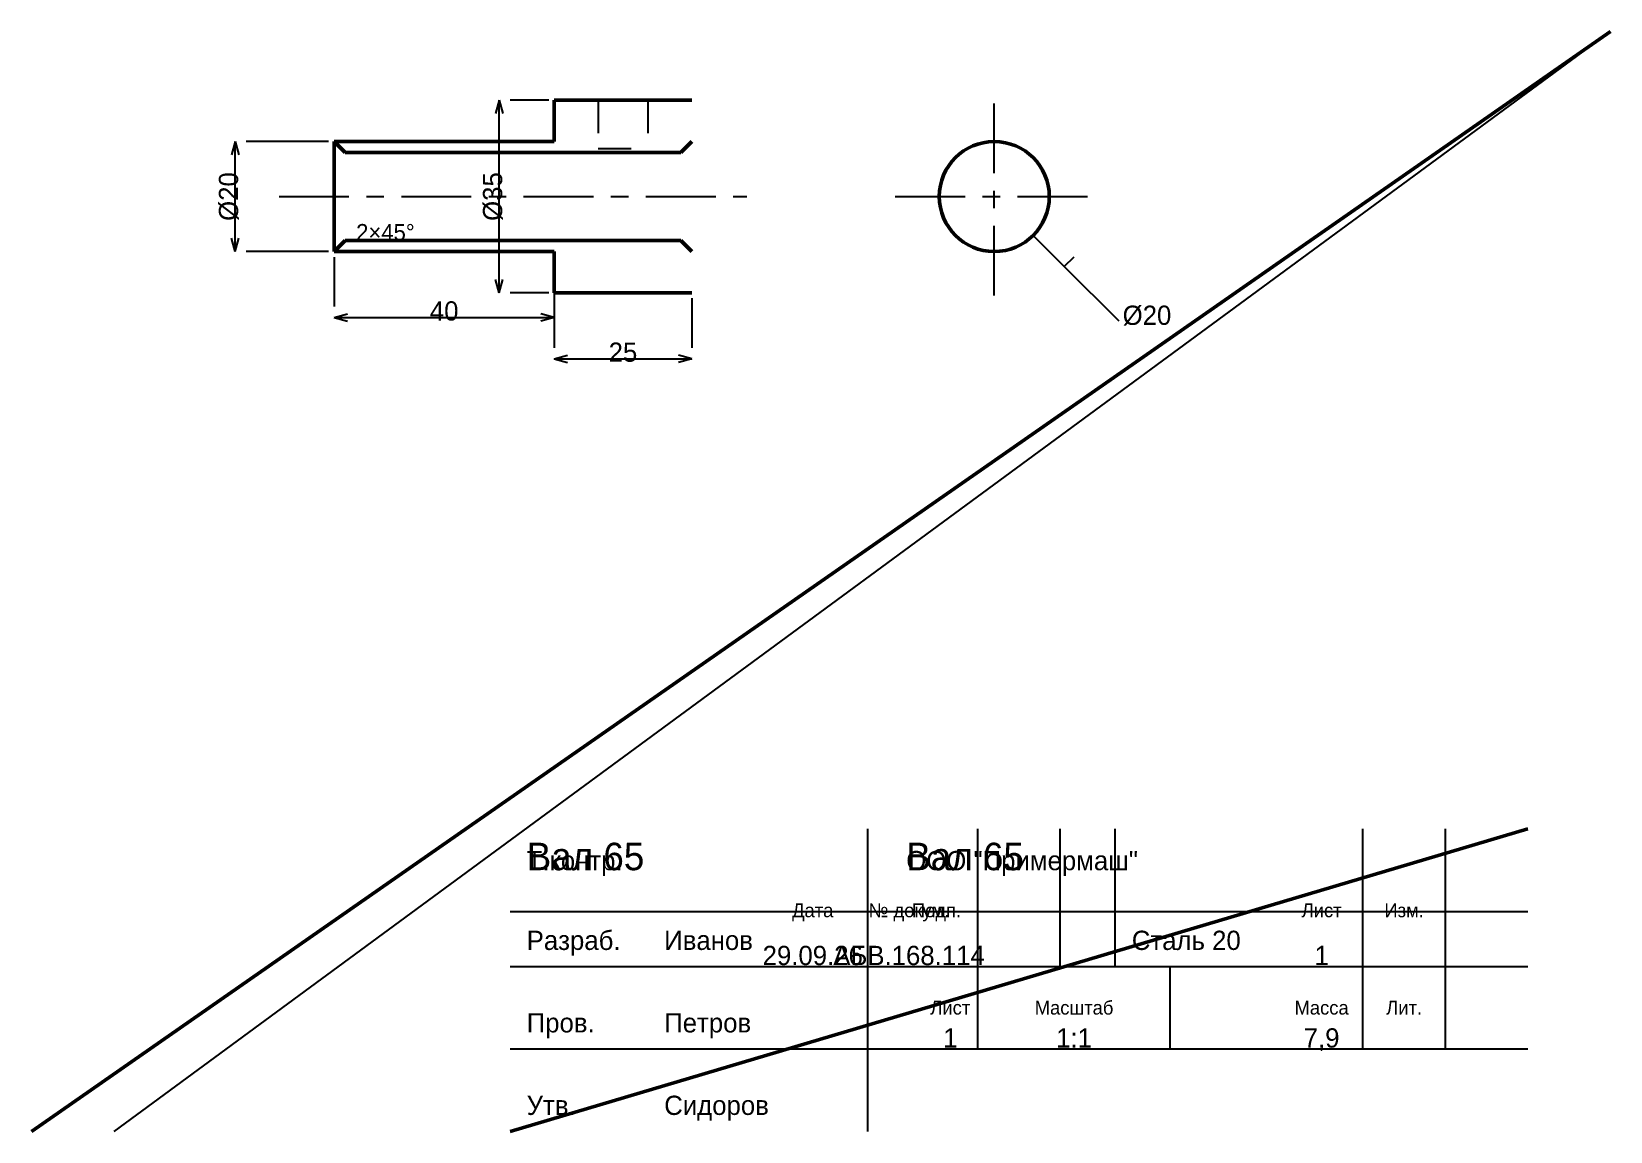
# Model space of a CAD drawing. Header units: millimetres. Extents: x 5 to 292, y 5 to 205.
import ezdxf
from ezdxf.enums import TextEntityAlignment as Align

# ---------------------------------------------------------------- set-up
doc = ezdxf.new("R2010")
doc.units = ezdxf.units.MM
doc.linetypes.add('CENTER', pattern=[22.225, 12.7, -3.175, 3.175, -3.175])
doc.linetypes.add('DASHED', pattern=[9, 6, -3])
for name, color, linetype, lineweight in [('AXIS', 7, 'CENTER', 25), ('DIMS', 7, 'CONTINUOUS', 25), ('MAIN', 7, 'CONTINUOUS', 50), ('TEXT', 7, 'CONTINUOUS', 25), ('THIN', 7, 'CONTINUOUS', 25)]:
    doc.layers.add(name, color=color, linetype=linetype, lineweight=lineweight)

msp = doc.modelspace()

# ---------------------------------------------------------------- linework, layer by layer
at = {"layer": 'AXIS', "linetype": 'CENTER', "lineweight": 25}
for p, q in [((180, 157), (180, 193)), ((50, 175), (135, 175)), ((162, 175), (198, 175))]:
    msp.add_line(p, q, dxfattribs=at)
at = {"layer": 'DIMS', "linetype": 'CONTINUOUS', "lineweight": 25}
for p, q in [((90, 192.5), (89.353, 190.085)), ((90, 157.5), (90, 192.5)), ((90, 192.5), (90.647, 190.085)), ((99, 192.5), (92, 192.5)), ((42, 185), (41.353, 182.585)), ((42, 165), (42, 185)), ((42, 185), (42.647, 182.585)), ((59, 185), (44, 185)), ((42, 165), (41.353, 167.415)), ((42, 165), (42.647, 167.415)), ((187.071, 167.929), (192.728, 162.272)), ((59, 165), (44, 165)), ((60, 164), (60, 155)), ((100, 164), (100, 155)), ((192.728, 162.272), (190.96, 164.04)), ((192.728, 162.272), (194.496, 164.04)), ((192.728, 162.272), (202.627, 152.373)), ((90, 157.5), (89.353, 159.915)), ((90, 157.5), (90.647, 159.915)), ((99, 157.5), (92, 157.5)), ((100, 156.5), (100, 147.5)), ((125, 156.5), (125, 147.5)), ((60, 153), (62.415, 153.647)), ((60, 153), (100, 153)), ((60, 153), (62.415, 152.353)), ((100, 153), (97.585, 153.647)), ((100, 153), (97.585, 152.353)), ((100, 145.5), (102.415, 146.147)), ((100, 145.5), (125, 145.5)), ((100, 145.5), (102.415, 144.853)), ((125, 145.5), (122.585, 146.147)), ((125, 145.5), (122.585, 144.853))]:
    msp.add_line(p, q, dxfattribs=at)
at = {"layer": 'MAIN', "linetype": 'CONTINUOUS', "lineweight": 50}
for p, q in [((5, 5), (292, 205)), ((100, 192.5), (125, 192.5)), ((100, 185), (100, 192.5)), ((60, 185), (100, 185)), ((60, 185), (62, 183)), ((60, 165), (60, 185)), ((123, 183), (125, 185)), ((62, 183), (123, 183)), ((60, 165), (62, 167)), ((62, 167), (123, 167)), ((123, 167), (125, 165)), ((60, 165), (100, 165)), ((100, 165), (100, 157.5)), ((100, 157.5), (125, 157.5)), ((92, 5), (277, 60))]:
    msp.add_line(p, q, dxfattribs=at)
msp.add_circle((180, 175), 10, dxfattribs=at)
at = {"layer": 'THIN', "linetype": 'CONTINUOUS', "lineweight": 25}
for p, q in [((20, 5), (292, 205)), ((157, 5), (157, 60)), ((177, 35), (177, 60)), ((192, 35), (192, 60)), ((202, 35), (202, 60)), ((247, 35), (247, 60)), ((262, 35), (262, 60)), ((92, 45), (277, 45)), ((92, 35), (277, 35)), ((177, 20), (177, 35)), ((212, 20), (212, 35)), ((247, 20), (247, 35)), ((262, 20), (262, 35)), ((92, 20), (277, 20))]:
    msp.add_line(p, q, dxfattribs=at)
at = {"layer": 'THIN', "linetype": 'DASHED', "lineweight": 25}
for p, q in [((108, 192.5), (117, 192.5)), ((108, 192.5), (108, 183.75)), ((117, 192.5), (117, 183.75)), ((108, 183.75), (117, 183.75))]:
    msp.add_line(p, q, dxfattribs=at)

# ---------------------------------------------------------------- texts
at = {"layer": 'DIMS', "linetype": 'CONTINUOUS', "lineweight": 25}
for s, p in [('%%c20', (40.8, 175)), ('%%c35', (88.8, 175))]:
    msp.add_text(s, height=3.5, rotation=90, dxfattribs=at).set_placement(p, align=Align.MIDDLE_CENTER)
for s, height, p in [('2×45%%d', 3, (64, 167)), ('%%c20', 3.5, (203.335, 151.665))]:
    msp.add_text(s, height=height, dxfattribs=at).set_placement(p)
for s, p in [('40', (80, 154.2)), ('25', (112.5, 146.7))]:
    msp.add_text(s, height=3.5, dxfattribs=at).set_placement(p, align=Align.MIDDLE_CENTER)
at = {"layer": 'TEXT', "linetype": 'CONTINUOUS', "lineweight": 25}
for s, height, p in [('Вал 65', 5, (95, 52.5)), ('Вал 65', 5, (164, 52.5)), ('Т.контр.', 3.5, (95, 52.5)), ('ООО "Примермаш"', 3.5, (164, 52.5)), ('Разраб.', 3.5, (95, 38)), ('Иванов', 3.5, (120, 38)), ('Сталь 20', 3.5, (205, 38)), ('Пров.', 3.5, (95, 23)), ('Петров', 3.5, (120, 23)), ('Утв.', 3.5, (95, 8)), ('Сидоров', 3.5, (120, 8))]:
    msp.add_text(s, height=height, dxfattribs=at).set_placement(p)
for s, height, p in [('Дата', 2.5, (147, 45.2)), ('№ докум.', 2.5, (164.5, 45.2)), ('Подп.', 2.5, (169.5, 45.2)), ('Лист', 2.5, (239.5, 45.2)), ('Изм.', 2.5, (254.5, 45.2)), ('29.09.26', 3.5, (147, 37)), ('АБВ.168.114', 3.5, (164.5, 37)), ('1', 3.5, (239.5, 37)), ('Лист', 2.5, (172, 27.5)), ('Масштаб', 2.5, (194.5, 27.5)), ('Масса', 2.5, (239.5, 27.5)), ('Лит.', 2.5, (254.5, 27.5)), ('1', 3.5, (172, 22)), ('1:1', 3.5, (194.5, 22)), ('7,9', 3.5, (239.5, 22))]:
    msp.add_text(s, height=height, dxfattribs=at).set_placement(p, align=Align.MIDDLE_CENTER)

doc.saveas('drawing.dxf')
